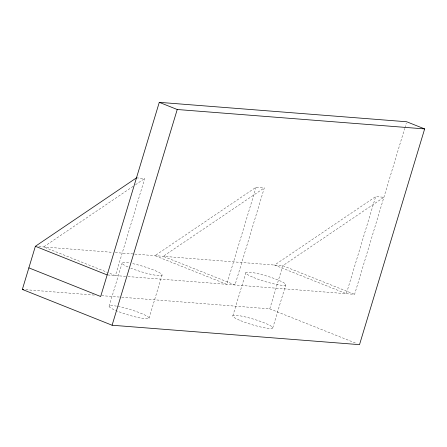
<?xml version="1.0" encoding="UTF-8"?>
<svg xmlns="http://www.w3.org/2000/svg" width="447" height="447" viewBox="0 0 447 447"><rect width="100%" height="100%" fill="white"/><g stroke="black" fill="none" stroke-linecap="round" stroke-linejoin="round"><path stroke-width="0.34" stroke-dasharray="2.23 1.68" d="M136.48 177.85L144.727 178.498L115.421 275.581L107.66 272.48M109.102 306.212L122.126 263.065M149.052 318.175L162.082 275.028M256.07 187.237L226.758 284.32L154.964 255.678L256.07 187.237L264.317 187.885L235.005 284.962L163.211 256.327L264.317 187.885M232.809 315.923L245.839 272.776M121.735 297.238L269.77 308.86L282.8 265.714L383.906 197.267L375.659 196.624L274.553 265.065L346.347 293.701L375.659 196.624M272.765 327.886L285.789 284.739M128.021 276.57L354.594 294.349L404.691 128.423M404.893 127.758L406.301 123.093M133.172 186.321L43.622 246.94L107.012 272.223M135.486 184.756L144.727 178.498M38.811 246.565L112.521 252.348M115.304 252.566L134.066 254.041M134.765 254.092L282.8 265.714L354.594 294.349M107.861 274.983L127.328 276.514M25.825 289.712L95.323 295.165M101.581 295.657L121.042 297.188M269.77 308.86L356.935 343.626M117.952 306.418A20.858 2.866 16.8 0 1 148.963 317.778A20.858 2.866 16.8 0 1 121.455 312.704A20.858 2.866 16.8 0 1 116.382 306.128M132.698 263.624A20.858 2.866 16.8 0 1 158.02 271.944A20.858 2.866 16.8 0 1 156.551 275.386A20.858 2.866 16.8 0 1 130.764 268.155M127.959 266.976A20.858 2.866 16.8 0 1 129.406 262.981M240.698 320.711A20.858 2.866 16.8 0 0 272.614 328.143A20.858 2.866 16.8 0 0 245.057 316.862A20.858 2.866 16.8 0 0 240.698 320.711M253.723 277.565A20.858 2.866 16.8 0 0 285.639 284.996A20.858 2.866 16.8 0 0 258.081 273.709A20.858 2.866 16.8 0 0 253.723 277.565"/><path stroke-width="0.67" d="M28.865 267.865L100.659 296.506L159.277 102.341L406.703 121.763L424.65 128.92L359.517 344.659L112.096 325.237L22.35 289.438L35.374 246.291L136.48 177.85M112.096 325.237L177.23 109.504L424.65 128.92M22.35 289.438L23.741 289.55M159.277 102.341L177.23 109.504M35.374 246.291L107.174 274.933"/></g></svg>
